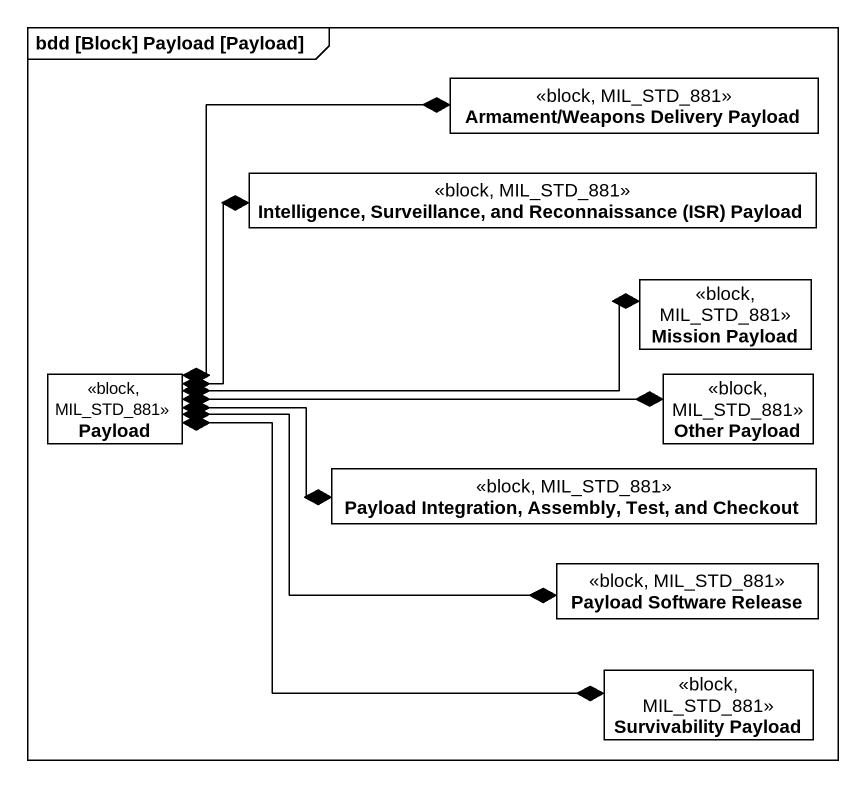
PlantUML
@startuml
mainframe bdd [Block] Payload [Payload]
hide circle
hide empty members
class "Armament/Weapons Delivery Payload" as Armament_Weapons_Delivery <<block, MIL_STD_881>>
class "Intelligence, Surveillance, and Reconnaissance (ISR) Payload" as Intelligence_Surveillance <<block, MIL_STD_881>>
class "Mission Payload" as Mission_Payload <<block, MIL_STD_881>>
class Payload <<block, MIL_STD_881>>
class "Other Payload" as Other_Payload <<block, MIL_STD_881>>
class "Payload Integration, Assembly, Test, and Checkout" as Payload_Integration <<block, MIL_STD_881>>
class "Payload Software Release" as Payload_Software_Release <<block, MIL_STD_881>>
class "Survivability Payload" as Survivability_Payload <<block, MIL_STD_881>>
Payload *-right-* Armament_Weapons_Delivery
Payload *-right-* Intelligence_Surveillance
Payload *-right-* Mission_Payload
Payload *-right-* Other_Payload
Payload *-right-* Payload_Integration
Payload *-right-* Payload_Software_Release
Payload *-right-* Survivability_Payload
@enduml
